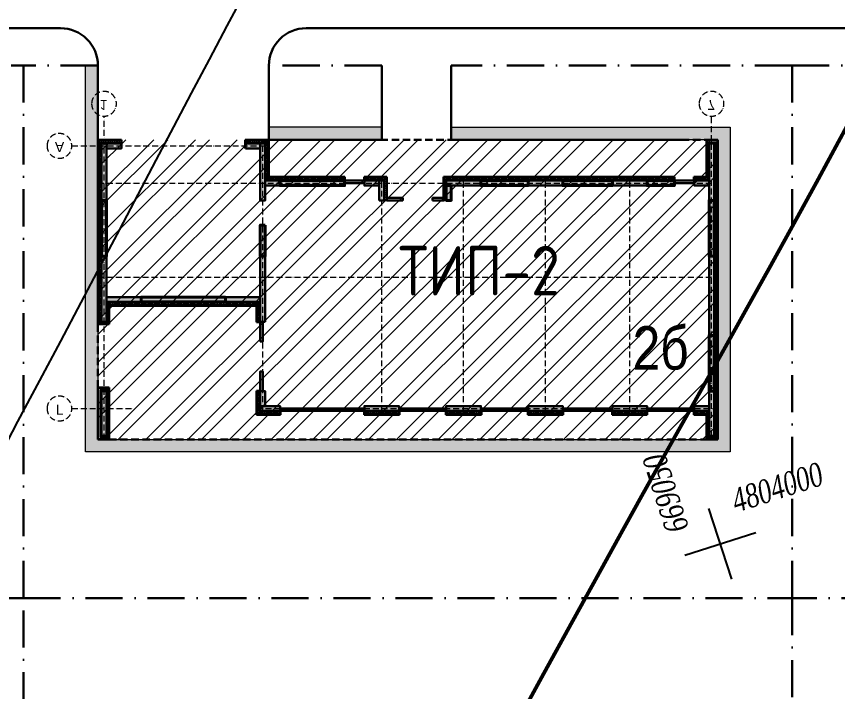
# Model space of a CAD drawing. Header units: millimetres. Extents: x 1353783 to 6492029790, y -7276956 to -512500.
# Drawn here: x 9978106 to 9984729, y -2817657 to -2812207 of the extents above; entities that cross this region are included whole.
import ezdxf
from ezdxf.enums import TextEntityAlignment as Align

# ---------------------------------------------------------------- set-up
doc = ezdxf.new("R2010")
doc.units = ezdxf.units.MM
for name, pattern in [('( Dashed )', [0.75, 0.5, -0.25]), ('482 Границы районов', [5, 3, -1, 0, -1]), ('ACAD_ISO10W100', [18, 12, -3, 0, -3]), ('CONTI', [0]), ('осевая', [50.800000000000004, 31.75, -6.35, 6.35, -6.35])]:
    doc.linetypes.add(name, pattern=pattern)
doc.layers.get('0').update_dxf_attribs({"lineweight": 5})
for name, color, linetype, lineweight in [('!A-DIAFRAGM типовой', 142, 'Continuous', 0), ('7земля', 7, 'Continuous', 30), ('DIAFRAGM', 46, 'Continuous', 30), ('G-ANNO-SCHD', 231, 'Continuous', 9), ('Hatch', 254, 'Continuous', 5), ('INSULATION', 81, 'Continuous', 5), ('Room_name', 250, 'Continuous', 20), ('Room_number', 250, 'Continuous', 13), ('ГП-Граница учасика ИЖС', 3, 'Continuous', 5), ('ГП-Тратуар', 3, 'Continuous', 5), ('оси', 231, 'осевая', 9)]:
    doc.layers.add(name, color=color, linetype=linetype, lineweight=lineweight)
for name, color, linetype in [('GOR_BUNKNOWN', 212, 'CONTI'), ('GORIZUNKNOWN', 32, 'CONTI'), ('SETKR', 7, 'CONTI'), ('РЕЛЬЕФ', 7, 'CONTI')]:
    doc.layers.add(name, color=color, linetype=linetype)
doc.styles.add('GOST Common', font='', dxfattribs={"height": 3})
doc.styles.add('ISOCPEUR', font='', dxfattribs={"width": 0.85})
doc.styles.add('SHRFT', font='', dxfattribs={"width": 0.75})
doc.styles.add('основной', font='Arial Narrow.ttf', dxfattribs={"height": 1.5})
doc.styles.get('GOST Common').set_extended_font_data('GOST Common')
doc.styles.get('ISOCPEUR').set_extended_font_data('ISOCPEUR')
doc.styles.get('SHRFT').set_extended_font_data('Times New Roman Cyr', italic=True)

# ---------------------------------------------------------------- blocks, each defined once
blk = doc.blocks.new('амвамвам')
at = {"lineweight": 30, "ltscale": 100, "true_color": 0x939598}
h = blk.add_hatch(color=252, dxfattribs=at)
h.dxf.hatch_style = 1
h.paths.add_polyline_path([(9861480.360560559, -3470391.421588259), (9861480.360560566, -3469891.421588263), (9856930.360285968, -3469891.421588261), (9856930.357679889, -3470391.421632819)], flags=17)
h.paths.add_polyline_path([(9864280.360560559, -3470391.421632843), (9864280.360560566, -3469891.421632843), (9875030.357947655, -3469891.421632841), (9875530.357947655, -3469891.421632843), (9875530.357947648, -3482491.451666161), (9875530.357947648, -3482991.451666161), (9850030.357746832, -3482991.451666156), (9849530.357746832, -3482991.451666156), (9849530.35774684, -3467391.654640902), (9850030.361011252, -3467391.654640906), (9850030.35774684, -3482491.454700144), (9875030.35794767, -3482491.451616572), (9875030.357947648, -3470391.421588251)])
at = {"color": 251, "lineweight": 15, "ltscale": 100, "true_color": 0x636466}
for points in [[(9864280.360560559, -3470391.421632843), (9864280.360560566, -3469891.421632843), (9875030.357947655, -3469891.421632841), (9875530.357947655, -3469891.421632843), (9875530.357947648, -3482491.451666161), (9875530.357947648, -3482991.451666161), (9850030.357746832, -3482991.451666156), (9849530.357746832, -3482991.451666156), (9849530.35774684, -3467391.654640902), (9850030.361011252, -3467391.654640906), (9850030.35774684, -3482491.454700144), (9875030.35794767, -3482491.451616572), (9875030.357947648, -3470391.421588251)], [(9861480.360560559, -3470391.421588259), (9861480.360560566, -3469891.421588263), (9856930.360285968, -3469891.421588261), (9856930.357679889, -3470391.421632819)]]:
    blk.add_lwpolyline(points, close=True, dxfattribs=at)
blk = doc.blocks.new('ТИП-2')
at = {"layer": '!A-DIAFRAGM типовой', "lineweight": 0, "ltscale": 100, "true_color": 0x000000}
h = blk.add_hatch(color=18, dxfattribs=at)
h.dxf.hatch_style = 1
h.paths.add_polyline_path([(10321114.28069974, -2871325.794384203), (10321314.28069974, -2871325.794339576), (10321314.2802981, -2869525.794339576), (10321114.2802981, -2869525.794384203)])
h = blk.add_hatch(color=18, dxfattribs=at)
h.dxf.hatch_style = 1
h.paths.add_polyline_path([(10345614.2808138, -2871325.784358687), (10345814.2808138, -2871325.78431406), (10345814.28041215, -2869525.78909589), (10345614.28041215, -2869525.789140517)])
h = blk.add_hatch(color=18, dxfattribs=at)
h.dxf.hatch_style = 1
h.paths.add_polyline_path([(10327514.28055711, -2870525.800309684), (10327514.28060173, -2870725.800309684), (10328314.27932481, -2870725.800131175), (10328314.27928018, -2870525.800131175)])
h = blk.add_hatch(color=18, dxfattribs=at)
h.dxf.hatch_style = 1
h.paths.add_polyline_path([(10331714.2812801, -2870525.800449893), (10331714.28132472, -2870725.800449893), (10333114.27990833, -2870725.800137503), (10333114.2798637, -2870525.800137503)])
h = blk.add_hatch(color=18, dxfattribs=at)
h.dxf.hatch_style = 1
h.paths.add_polyline_path([(10335014.28127516, -2870525.800449896), (10335014.28131979, -2870725.800449896), (10336414.27990339, -2870725.800137506), (10336414.27985877, -2870525.800137506)])
h = blk.add_hatch(color=18, dxfattribs=at)
h.dxf.hatch_style = 1
h.paths.add_polyline_path([(10338314.28127516, -2870525.800449896), (10338314.28131979, -2870725.800449896), (10339714.27990339, -2870725.800137506), (10339714.27985877, -2870525.800137506)])
h = blk.add_hatch(color=18, dxfattribs=at)
h.dxf.hatch_style = 1
h.paths.add_polyline_path([(10341714.28127514, -2870525.800449898), (10341714.28131977, -2870725.800449898), (10343114.27990338, -2870725.800137509), (10343114.27985875, -2870525.800137509)])
h = blk.add_hatch(color=18, dxfattribs=at)
h.dxf.hatch_style = 1
h.paths.add_polyline_path([(10345014.2805906, -2870525.791351355), (10345014.28063523, -2870725.791351355), (10345614.28067992, -2870725.791217473), (10345614.28063529, -2870525.791217473)])
h = blk.add_hatch(color=18, dxfattribs=at)
h.dxf.hatch_style = 1
h.paths.add_polyline_path([(10327514.28073561, -2871325.794377865), (10327714.28073561, -2871325.794333238), (10327714.28060173, -2870725.794333238), (10327514.28060173, -2870725.794377865)])
h = blk.add_hatch(color=18, dxfattribs=at)
h.dxf.hatch_style = 1
h.paths.add_polyline_path([(10345814.28014073, -2873575.794361891), (10345614.28014073, -2873575.794406518), (10345614.28085477, -2876775.794416242), (10345814.28085477, -2876775.794371615)])
h = blk.add_hatch(color=18, dxfattribs=at)
h.dxf.hatch_style = 1
h.paths.add_polyline_path([(10321114.28003041, -2876775.795799684), (10321314.28003041, -2876775.795755057), (10321314.2794391, -2874125.798562277), (10321114.2794391, -2874125.798606904)])
h = blk.add_hatch(color=18, dxfattribs=at)
h.dxf.hatch_style = 1
h.paths.add_polyline_path([(10327714.28037449, -2874125.798539959), (10327514.28037449, -2874125.798584586), (10327514.28096579, -2876775.794385423), (10327714.28096579, -2876775.794340796)])
h = blk.add_hatch(color=18, dxfattribs=at)
h.dxf.hatch_style = 1
h.paths.add_polyline_path([(10321314.27962602, -2874925.831572238), (10321314.27967064, -2875125.831572238), (10322714.27967064, -2875125.831259849), (10322714.27962602, -2874925.831259849)])
h = blk.add_hatch(color=18, dxfattribs=at)
h.dxf.hatch_style = 1
h.paths.add_polyline_path([(10326114.28152829, -2874925.825995184), (10326114.28157292, -2875125.825995184), (10327514.28157292, -2875125.825682795), (10327514.28152829, -2874925.825682795)])
h = blk.add_hatch(color=18, dxfattribs=at)
h.dxf.hatch_style = 1
h.paths.add_polyline_path([(10321114.27915135, -2881326.077643656), (10321314.27915135, -2881326.077599029), (10321314.27863808, -2879025.800171928), (10321114.27863808, -2879025.800216555)])
h = blk.add_hatch(color=18, dxfattribs=at)
h.dxf.hatch_style = 1
h.paths.add_polyline_path([(10327514.2807444, -2879025.799959368), (10327714.2807444, -2879025.800003995), (10327714.28023113, -2881326.058647835), (10327514.28023113, -2881326.058603208)])
h = blk.add_hatch(color=18, dxfattribs=at)
h.dxf.hatch_style = 1
h.paths.add_polyline_path([(10332314.28074961, -2879025.801131424), (10332514.28074961, -2879025.801176051), (10332514.28057111, -2879825.794317264), (10332314.28057111, -2879825.794272637)])
h = blk.add_hatch(color=18, dxfattribs=at)
h.dxf.hatch_style = 1
h.paths.add_polyline_path([(10345614.28074932, -2879025.800275051), (10345814.28074932, -2879025.800319678), (10345814.2802361, -2881325.824323273), (10345614.2802361, -2881325.824278646)])
h = blk.add_hatch(color=18, dxfattribs=at)
h.dxf.hatch_style = 1
h.paths.add_polyline_path([(10327714.2805659, -2879825.794171644), (10327714.28061052, -2879625.794171644), (10328314.28098999, -2879625.794305526), (10328314.28094537, -2879825.794305526)])
h = blk.add_hatch(color=18, dxfattribs=at)
h.dxf.hatch_style = 1
h.paths.add_polyline_path([(10331714.28102024, -2879825.794138756), (10331714.28106486, -2879625.794138756), (10332314.28061573, -2879625.794272637), (10332314.28057111, -2879825.794272637)])
h = blk.add_hatch(color=18, dxfattribs=at)
h.dxf.hatch_style = 1
h.paths.add_polyline_path([(10335014.28225489, -2879625.824392607), (10335014.28229951, -2879825.824392607), (10336414.28110833, -2879825.824080218), (10336414.2810637, -2879625.824080218)])
h = blk.add_hatch(color=18, dxfattribs=at)
h.dxf.hatch_style = 1
h.paths.add_polyline_path([(10338314.28253459, -2879625.794518085), (10338314.28257921, -2879825.794518085), (10339714.28052839, -2879825.794205696), (10339714.28048377, -2879625.794205696)])
h = blk.add_hatch(color=18, dxfattribs=at)
h.dxf.hatch_style = 1
h.paths.add_polyline_path([(10341714.28127385, -2879825.824144751), (10341714.28131847, -2879625.824144751), (10343114.27988221, -2879625.824457141), (10343114.27983759, -2879825.824457141)])
h = blk.add_hatch(color=18, dxfattribs=at)
h.dxf.hatch_style = 1
h.paths.add_polyline_path([(10345014.28052612, -2879825.793282383), (10345014.28057075, -2879625.793282383), (10345614.28061544, -2879625.793416264), (10345614.28057081, -2879825.793416264)])
h = blk.add_hatch(color=18, dxfattribs=at)
h.dxf.hatch_style = 1
h.paths.add_polyline_path([(10321314.28051204, -2881126.057442903), (10321314.28055666, -2881326.057442903), (10321914.28006483, -2881326.057309022), (10321914.2800202, -2881126.057309022)])
h = blk.add_hatch(color=18, dxfattribs=at)
h.dxf.hatch_style = 1
h.paths.add_polyline_path([(10326914.28070969, -2881126.058737089), (10326914.28075432, -2881326.058737089), (10327514.28029807, -2881326.058603208), (10327514.28025345, -2881126.058603208)])
at = {"layer": 'Hatch', "lineweight": 40, "ltscale": 0.5, "true_color": 0x000000}
for points in [[(10345814.28061054, -2873575.794361891), (10345614.28061054, -2873575.794361891), (10345614.28061054, -2871325.788480768), (10345814.28061054, -2871325.788480768)], [(10326114.2815506, -2875125.831259849), (10326114.2815506, -2874925.831259849), (10322714.27970029, -2874925.831259849), (10322714.27970029, -2875125.831259849)], [(10321314.27894875, -2879025.800193593), (10321114.27894875, -2879025.800193593), (10321114.27894875, -2876775.793202593), (10321314.27894875, -2876775.793202593)], [(10327714.28061054, -2878025.796644622), (10327514.28061054, -2878025.796644622), (10327514.28061054, -2876775.794349302), (10327714.28061054, -2876775.794349302)], [(10345814.28061053, -2879025.800297365), (10345614.28061053, -2879025.800297365), (10345614.28061053, -2876775.794416242), (10345814.28061053, -2876775.794416242)], [(10335214.28061027, -2879625.821870604), (10335014.28061027, -2879625.821870604), (10335014.28061027, -2879025.825927126), (10335214.28061027, -2879025.825927126)], [(10328314.28098999, -2879825.824323271), (10328314.28098999, -2879625.824323271), (10330914.29235347, -2879625.824323271), (10330914.29235347, -2879825.824323271)], [(10336414.28108601, -2879825.794361876), (10336414.28108601, -2879625.794361876), (10338314.28253459, -2879625.794361876), (10338314.28253459, -2879825.794361876)], [(10339714.28050608, -2879825.794361876), (10339714.28050608, -2879625.794361876), (10341714.28129616, -2879625.794361876), (10341714.28129616, -2879825.794361876)], [(10343114.2798599, -2879825.794361876), (10343114.2798599, -2879625.794361876), (10344214.28054843, -2879625.794361876), (10344214.28054843, -2879825.794361876)]]:
    blk.add_hatch(color=18, dxfattribs=at).paths.add_polyline_path(points)
at = {"layer": 'INSULATION', "ltscale": 0.5, "true_color": 0x000000}
h = blk.add_hatch(dxfattribs=at)
h.set_pattern_fill('ANSI37', color=18, scale=9.999997768927233, angle=-90.00000000000006)
h.set_pattern_definition([(314.9999999999999, (10327382.394814, -2869475.794395359), (22.45063529377169, 22.45063529377164), []), (44.99999999999994, (10327382.394814, -2869475.794395359), (-22.45063529377164, 22.45063529377169), [])])
h.paths.add_polyline_path([(10321364.2798853, -2869475.794395359), (10321364.2798853, -2869525.794384203), (10321064.28030925, -2869525.794384203), (10321064.28030925, -2869475.794395359)])
h = blk.add_hatch(dxfattribs=at)
h.set_pattern_fill('ANSI37', color=18, scale=9.999997768927233, angle=180)
h.set_pattern_definition([(225, (10321114.2802981, -2875843.908888947), (22.45063529377165, -22.45063529377168), []), (314.9999999999999, (10321114.2802981, -2875843.908888947), (22.45063529377168, 22.45063529377165), [])])
h.paths.add_polyline_path([(10321114.2802981, -2871325.790389668), (10321064.28030925, -2871325.790389668), (10321064.28030925, -2869525.794384204), (10321114.2802981, -2869525.794384204)])
h = blk.add_hatch(dxfattribs=at)
h.set_pattern_fill('ANSI37', color=18, scale=9.999997768927233, angle=180)
h.set_pattern_definition([(225, (10321364.2798853, -2875843.90884432), (22.45063529377165, -22.45063529377168), []), (314.9999999999999, (10321364.2798853, -2875843.90884432), (22.45063529377168, 22.45063529377165), [])])
h.paths.add_polyline_path([(10321364.2798853, -2871325.790345041), (10321314.27989646, -2871325.790345041), (10321314.27989646, -2869525.794339577), (10321364.2798853, -2869525.794339577)])
h = blk.add_hatch(dxfattribs=at)
h.set_pattern_fill('ANSI37', color=18, scale=9.999997768927233, angle=-90.00000000000006)
h.set_pattern_definition([(314.9999999999999, (10351882.39492805, -2869475.789151673), (22.45063529377169, 22.45063529377164), []), (44.99999999999994, (10351882.39492805, -2869475.789151673), (-22.45063529377164, 22.45063529377169), [])])
h.paths.add_polyline_path([(10345914.28061054, -2869475.789151673), (10345914.28061054, -2869525.789140517), (10345564.28042331, -2869525.789140517), (10345564.28042331, -2869475.789151673)])
h = blk.add_hatch(dxfattribs=at)
h.set_pattern_fill('ANSI37', color=18, scale=9.999997768927233, angle=180)
h.set_pattern_definition([(225, (10345614.28041215, -2875843.903645261), (22.45063529377165, -22.45063529377168), []), (314.9999999999999, (10345614.28041215, -2875843.903645261), (22.45063529377168, 22.45063529377165), [])])
h.paths.add_polyline_path([(10345614.28041215, -2870425.78714325), (10345564.28042331, -2870425.78714325), (10345564.28042331, -2869525.789140518), (10345614.28041215, -2869525.789140518)])
h = blk.add_hatch(dxfattribs=at)
h.set_pattern_fill('ANSI37', color=18, scale=20)
h.set_pattern_definition([(45, (10345814.28061054, -2874889.555347299), (-44.90128060534577, 44.90128060534577), []), (135, (10345814.28061054, -2874889.555347299), (-44.90128060534577, -44.90128060534576), [])])
h.paths.add_polyline_path([(10345814.28061054, -2869525.78909589), (10345914.28061054, -2869525.78909589), (10345914.28061054, -2881325.824323273), (10345814.28061054, -2881325.824323273)])
h = blk.add_hatch(dxfattribs=at)
h.set_pattern_fill('ANSI37', color=18, scale=20)
h.set_pattern_definition([(45, (10327414.2815629, -2865889.519247569), (-44.90128060534577, 44.90128060534577), []), (135, (10327414.2815629, -2865889.519247569), (-44.90128060534577, -44.90128060534576), [])])
h.paths.add_polyline_path([(10327414.2815629, -2870425.794355548), (10327514.2815629, -2870425.794355548), (10327514.2815629, -2871325.789249334), (10327414.2815629, -2871325.789249334)])
h = blk.add_hatch(dxfattribs=at)
h.set_pattern_fill('ANSI37', color=18, scale=20, angle=-90.00000000000001)
h.set_pattern_definition([(315, (10332450.5196007, -2870425.794355548), (44.90128060534578, 44.90128060534576), []), (44.99999999999999, (10332450.5196007, -2870425.794355548), (-44.90128060534575, 44.90128060534578), [])])
h.paths.add_polyline_path([(10328314.27928018, -2870425.794355548), (10328314.27928018, -2870525.794355548), (10327514.28056893, -2870525.794355548), (10327514.28056893, -2870425.794355548)])
h = blk.add_hatch(dxfattribs=at)
h.set_pattern_fill('ANSI37', color=18, scale=20, angle=-90.00000000000001)
h.set_pattern_definition([(315, (10337250.52018422, -2870425.794361876), (44.90128060534578, 44.90128060534576), []), (44.99999999999999, (10337250.52018422, -2870425.794361876), (-44.90128060534575, 44.90128060534578), [])])
h.paths.add_polyline_path([(10333114.2798637, -2870425.794361876), (10333114.2798637, -2870525.794361876), (10331714.28128971, -2870525.794361876), (10331714.28128971, -2870425.794361876)])
h = blk.add_hatch(dxfattribs=at)
h.set_pattern_fill('ANSI37', color=18, scale=20, angle=-90.00000000000001)
h.set_pattern_definition([(315, (10340550.52017928, -2870425.794361879), (44.90128060534578, 44.90128060534576), []), (44.99999999999999, (10340550.52017928, -2870425.794361879), (-44.90128060534575, 44.90128060534578), [])])
h.paths.add_polyline_path([(10336414.27985877, -2870425.794361879), (10336414.27985877, -2870525.794361879), (10335014.28128477, -2870525.794361879), (10335014.28128477, -2870425.794361879)])
h = blk.add_hatch(dxfattribs=at)
h.set_pattern_fill('ANSI37', color=18, scale=20, angle=-90.00000000000001)
h.set_pattern_definition([(315, (10343850.52017928, -2870425.794361879), (44.90128060534578, 44.90128060534576), []), (44.99999999999999, (10343850.52017928, -2870425.794361879), (-44.90128060534575, 44.90128060534578), [])])
h.paths.add_polyline_path([(10339714.27985877, -2870425.794361879), (10339714.27985877, -2870525.794361879), (10338314.28128477, -2870525.794361879), (10338314.28128477, -2870425.794361879)])
h = blk.add_hatch(dxfattribs=at)
h.set_pattern_fill('ANSI37', color=18, scale=20, angle=-90.00000000000001)
h.set_pattern_definition([(315, (10347250.52017927, -2870425.794361881), (44.90128060534578, 44.90128060534576), []), (44.99999999999999, (10347250.52017927, -2870425.794361881), (-44.90128060534575, 44.90128060534578), [])])
h.paths.add_polyline_path([(10343114.27985875, -2870425.794361881), (10343114.27985875, -2870525.794361881), (10341714.28128475, -2870525.794361881), (10341714.28128475, -2870425.794361881)])
h = blk.add_hatch(dxfattribs=at)
h.set_pattern_fill('ANSI37', color=18, scale=20, angle=-90.00000000000001)
h.set_pattern_definition([(315, (10349750.51964987, -2870425.785062528), (44.90128060534578, 44.90128060534576), []), (44.99999999999999, (10349750.51964987, -2870425.785062528), (-44.90128060534575, 44.90128060534578), [])])
h.paths.add_polyline_path([(10345614.28063529, -2870425.785062528), (10345614.28063529, -2870525.785062528), (10345014.28063528, -2870525.785062528), (10345014.28063528, -2870425.785062528)])
h = blk.add_hatch(dxfattribs=at)
h.set_pattern_fill('ANSI37', color=18, scale=9.999997768927233, angle=-90.00000000000006)
h.set_pattern_definition([(314.9999999999999, (10327382.394814, -2871325.790345041), (22.45063529377169, 22.45063529377164), []), (44.99999999999994, (10327382.394814, -2871325.790345041), (-22.45063529377164, 22.45063529377169), [])])
h.paths.add_polyline_path([(10321364.2798853, -2871325.790345041), (10321364.2798853, -2871375.790333886), (10321064.28030925, -2871375.790333886), (10321064.28030925, -2871325.790345041)])
h = blk.add_hatch(dxfattribs=at)
h.set_pattern_fill('ANSI37', color=18, scale=9.999997768927233, angle=-90.00000000000006)
h.set_pattern_definition([(314.9999999999999, (10327382.39437895, -2874075.798565724), (22.45063529377169, 22.45063529377164), []), (44.99999999999994, (10327382.39437895, -2874075.798565724), (-22.45063529377164, 22.45063529377169), [])])
h.paths.add_polyline_path([(10321364.27945026, -2874075.798565724), (10321364.27945026, -2874125.798554569), (10321014.27946141, -2874125.798554569), (10321014.27946141, -2874075.798565724)])
h = blk.add_hatch(dxfattribs=at)
h.set_pattern_fill('ANSI37', color=18, scale=20)
h.set_pattern_definition([(45, (10321014.27946141, -2874889.533734227), (-44.90128060534577, 44.90128060534577), []), (135, (10321014.27946141, -2874889.533734227), (-44.90128060534577, -44.90128060534576), [])])
h.paths.add_polyline_path([(10321014.27946141, -2874125.798606904), (10321114.27946141, -2874125.798606904), (10321114.27946141, -2881326.048640783), (10321014.27946141, -2881326.048640783)])
h = blk.add_hatch(dxfattribs=at)
h.set_pattern_fill('ANSI37', color=18, scale=9.999997768927233, angle=180)
h.set_pattern_definition([(225, (10321364.27945026, -2880543.938621005), (22.45063529377165, -22.45063529377168), []), (314.9999999999999, (10321364.27945026, -2880543.938621005), (22.45063529377168, 22.45063529377165), [])])
h.paths.add_polyline_path([(10321364.27945026, -2874825.824133673), (10321314.27946142, -2874825.824133673), (10321314.27946142, -2874125.798562277), (10321364.27945026, -2874125.798562277)])
h = blk.add_hatch(dxfattribs=at)
h.set_pattern_fill('ANSI37', color=18, scale=20)
h.set_pattern_definition([(45, (10327414.28061054, -2874689.525385892), (-44.90128060534577, 44.90128060534577), []), (135, (10327414.28061054, -2874689.525385892), (-44.90128060534577, -44.90128060534576), [])])
h.paths.add_polyline_path([(10327414.28061054, -2874125.798386612), (10327514.28061054, -2874125.798386612), (10327514.28061054, -2874925.830007446), (10327414.28061054, -2874925.830007446)])
h = blk.add_hatch(dxfattribs=at)
h.set_pattern_fill('ANSI37', color=18, scale=20, angle=-90.00000000000001)
h.set_pattern_definition([(315, (10330450.52060862, -2874825.824133673), (44.90128060534578, 44.90128060534576), []), (44.99999999999999, (10330450.52060862, -2874825.824133673), (-44.90128060534575, 44.90128060534578), [])])
h.paths.add_polyline_path([(10327414.28159401, -2874825.824133673), (10327414.28159401, -2874925.824133673), (10321314.27962602, -2874925.824133673), (10321314.27962602, -2874825.824133673)])
h = blk.add_hatch(dxfattribs=at)
h.set_pattern_fill('ANSI37', color=18, scale=20, angle=179.9999999999999)
h.set_pattern_definition([(225, (10332614.28057056, -2888962.033331858), (44.90128060534573, -44.90128060534581), []), (314.9999999999999, (10332614.28057056, -2888962.033331858), (44.90128060534581, 44.90128060534572), [])])
h.paths.add_polyline_path([(10332614.28057056, -2879925.794317249), (10332514.28057056, -2879925.794317249), (10332514.28057056, -2879025.801176051), (10332614.28057056, -2879025.801176051)])
h = blk.add_hatch(dxfattribs=at)
h.set_pattern_fill('ANSI37', color=18, scale=20, angle=179.9999999999999)
h.set_pattern_definition([(225, (10335014.28061027, -2888962.063337865), (44.90128060534573, -44.90128060534581), []), (314.9999999999999, (10335014.28061027, -2888962.063337865), (44.90128060534581, 44.90128060534572), [])])
h.paths.add_polyline_path([(10335014.28061027, -2879825.824323271), (10334914.28061027, -2879825.824323271), (10334914.28061027, -2879025.825927126), (10335014.28061027, -2879025.825927126)])
h = blk.add_hatch(dxfattribs=at)
h.set_pattern_fill('ANSI37', color=18, scale=20, angle=-90.00000000000001)
h.set_pattern_definition([(315, (10336350.53136806, -2879825.824323271), (44.90128060534578, 44.90128060534576), []), (44.99999999999999, (10336350.53136806, -2879825.824323271), (-44.90128060534575, 44.90128060534578), [])])
h.paths.add_polyline_path([(10330914.29235347, -2879825.824323271), (10330914.29235347, -2879925.824323271), (10327714.28053664, -2879925.824323271), (10327714.28053664, -2879825.824323271)])
h = blk.add_hatch(dxfattribs=at)
h.set_pattern_fill('ANSI37', color=18, scale=20, angle=-90.00000000000001)
h.set_pattern_definition([(315, (10337150.5195857, -2879825.794317264), (44.90128060534578, 44.90128060534576), []), (44.99999999999999, (10337150.5195857, -2879825.794317264), (-44.90128060534575, 44.90128060534578), [])])
h.paths.add_polyline_path([(10332514.28057083, -2879825.794317264), (10332514.28057083, -2879925.794317264), (10331714.28105371, -2879925.794317264), (10331714.28105371, -2879825.794317264)])
h = blk.add_hatch(dxfattribs=at)
h.set_pattern_fill('ANSI37', color=18, scale=20, angle=-90.00000000000001)
h.set_pattern_definition([(315, (10337150.51958543, -2879825.794317264), (44.90128060534578, 44.90128060534576), []), (44.99999999999999, (10337150.51958543, -2879825.794317264), (-44.90128060534575, 44.90128060534578), [])])
h.paths.add_polyline_path([(10332514.28057056, -2879825.794317264), (10332514.28057056, -2879925.794317264), (10331714.28105371, -2879925.794317264), (10331714.28105371, -2879825.794317264)])
h = blk.add_hatch(dxfattribs=at)
h.set_pattern_fill('ANSI37', color=18, scale=20, angle=-90.00000000000001)
h.set_pattern_definition([(315, (10348350.49587957, -2879825.824323271), (44.90128060534578, 44.90128060534576), []), (44.99999999999999, (10348350.49587957, -2879825.824323271), (-44.90128060534575, 44.90128060534578), [])])
h.paths.add_polyline_path([(10344214.28054843, -2879825.824323271), (10344214.28054843, -2879925.824323271), (10334914.28061027, -2879925.824323271), (10334914.28061027, -2879825.824323271)])
h = blk.add_hatch(dxfattribs=at)
h.set_pattern_fill('ANSI37', color=18, scale=20, angle=-90.00000000000001)
h.set_pattern_definition([(315, (10350550.47336881, -2879825.793460892), (44.90128060534578, 44.90128060534576), []), (44.99999999999999, (10350550.47336881, -2879825.793460892), (-44.90128060534575, 44.90128060534578), [])])
h.paths.add_polyline_path([(10345614.2805485, -2879825.793460892), (10345614.2805485, -2879925.793460892), (10345014.28057075, -2879925.793460892), (10345014.28057075, -2879825.793460892)])
h = blk.add_hatch(dxfattribs=at)
h.set_pattern_fill('ANSI37', color=18, scale=20)
h.set_pattern_definition([(45, (10327714.28025345, -2874989.564133187), (-44.90128060534577, 44.90128060534577), []), (135, (10327714.28025345, -2874989.564133187), (-44.90128060534577, -44.90128060534576), [])])
h.paths.add_polyline_path([(10327714.28025345, -2879925.785347199), (10327814.28025345, -2879925.785347199), (10327814.28025345, -2881426.079039743), (10327714.28025345, -2881426.079039743)])
h = blk.add_hatch(dxfattribs=at)
h.set_pattern_fill('ANSI37', color=18, scale=9.999997768927233, angle=180)
h.set_pattern_definition([(225, (10345614.2805485, -2886243.907965635), (22.45063529377165, -22.45063529377168), []), (314.9999999999999, (10345614.2805485, -2886243.907965635), (22.45063529377168, 22.45063529377165), [])])
h.paths.add_polyline_path([(10345614.2805485, -2881325.824290544), (10345564.28055965, -2881325.824290544), (10345564.28055965, -2879925.793460892), (10345614.2805485, -2879925.793460892)])
h = blk.add_hatch(dxfattribs=at)
h.set_pattern_fill('ANSI37', color=18, scale=20, angle=-90.00000000000001)
h.set_pattern_definition([(315, (10324750.51957127, -2881326.077621342), (44.90128060534578, 44.90128060534576), []), (44.99999999999999, (10324750.51957127, -2881326.077621342), (-44.90128060534575, 44.90128060534578), [])])
h.paths.add_polyline_path([(10321914.28009829, -2881326.077621342), (10321914.28009829, -2881426.077621342), (10321014.27946141, -2881426.077621342), (10321014.27946141, -2881326.077621342)])
h = blk.add_hatch(dxfattribs=at)
h.set_pattern_fill('ANSI37', color=18, scale=20, angle=-90.00000000000001)
h.set_pattern_definition([(315, (10330750.51926805, -2881326.079039743), (44.90128060534578, 44.90128060534576), []), (44.99999999999999, (10330750.51926805, -2881326.079039743), (-44.90128060534575, 44.90128060534578), [])])
h.paths.add_polyline_path([(10327714.28025345, -2881326.079039743), (10327714.28025345, -2881426.079039743), (10326914.28071002, -2881426.079039743), (10326914.28071002, -2881326.079039743)])
h = blk.add_hatch(dxfattribs=at)
h.set_pattern_fill('ANSI37', color=18, scale=9.999997768927233, angle=-90.00000000000006)
h.set_pattern_definition([(314.9999999999999, (10351882.3950644, -2881325.824290544), (22.45063529377169, 22.45063529377164), []), (44.99999999999994, (10351882.3950644, -2881325.824290544), (-22.45063529377164, 22.45063529377169), [])])
h.paths.add_polyline_path([(10345914.28061054, -2881325.824290544), (10345914.28061054, -2881375.824279389), (10345564.28055965, -2881375.824279389), (10345564.28055965, -2881325.824290544)])
at = {"color": 18, "linetype": 'ByBlock', "lineweight": 30, "true_color": 0x000000}
for points in [[(10328314.27928018, -2870525.794355548), (10331714.28130241, -2870525.794355548), (10331714.28130241, -2870625.800449893), (10328314.27928018, -2870625.800449893)], [(10333114.27986369, -2870525.756146566), (10335014.28131978, -2870525.756146566), (10335014.28131978, -2870625.756146566), (10333114.27986369, -2870625.756146566)], [(10336414.27985876, -2870525.794361879), (10338314.28129747, -2870525.794361879), (10338314.28129747, -2870625.800449896), (10336414.27985876, -2870625.800449896)], [(10339714.27985876, -2870525.794361879), (10341714.28131977, -2870525.794361879), (10341714.28131977, -2870625.799449384), (10339714.27985876, -2870625.799449384)], [(10343114.27985875, -2870525.794339563), (10345014.28061292, -2870525.794339563), (10345014.28061292, -2870625.800185732), (10343114.27985875, -2870625.800185732)], [(10327514.2815629, -2871325.795381329), (10327614.2815629, -2871325.795381329), (10327614.2815629, -2872125.795181153), (10327514.2815629, -2872125.795181153)], [(10327514.28071269, -2873325.798386612), (10327614.28071269, -2873325.798386612), (10327614.28071269, -2874125.798562272), (10327514.28071269, -2874125.798562272)], [(10332614.28057056, -2879025.768387593), (10333264.25908176, -2879025.768387593), (10333264.25908176, -2879125.768387593), (10332614.28057056, -2879125.768387593)], [(10334464.24565501, -2879025.825927157), (10334914.29123075, -2879025.825927157), (10334914.29123075, -2879125.825927126), (10334464.24565501, -2879125.825927126)], [(10330914.29235347, -2879725.797039525), (10331714.29235347, -2879725.797039525), (10331714.29235347, -2879825.824323271), (10330914.29235347, -2879825.824323271)], [(10344214.28054843, -2879725.800007225), (10345014.28057075, -2879725.800007225), (10345014.28057075, -2879825.793282383), (10344214.28054843, -2879825.793282383)]]:
    blk.add_lwpolyline(points, close=True, dxfattribs=at)
at = {"layer": '7земля', "color": 18, "lineweight": 30, "ltscale": 100, "true_color": 0x000000}
for p, q in [((10320964.28027582, -2871475.796514559), (10320964.2804097, -2869375.791233699)), ((10320964.2804097, -2869375.791233699), (10321414.2809006, -2869375.791233699)), ((10320974.28027646, -2871465.796514559), (10320974.28040907, -2869385.791233699)), ((10320974.28040907, -2869385.791233699), (10321404.28089996, -2869385.791233699)), ((10321404.28089996, -2869385.791233699), (10321404.28076736, -2871465.796514559)), ((10321414.2809006, -2869375.791233699), (10321414.28076672, -2871475.796514559)), ((10345514.28045678, -2869375.79436189), (10345964.28061054, -2869375.794317263)), ((10345514.28059066, -2870375.794339575), (10345514.28045678, -2869375.79436189)), ((10345524.28045812, -2869385.794360898), (10345954.28061054, -2869385.794318255)), ((10345524.280592, -2870385.794339138), (10345524.28045812, -2869385.794360898)), ((10345954.28061054, -2869385.794318255), (10345954.28061053, -2881465.824344593)), ((10345964.28061054, -2869375.794317263), (10345964.28061053, -2881475.824345585)), ((10328324.28124144, -2870375.794355548), (10327364.28159401, -2870375.794355548)), ((10327364.28159401, -2870375.794355548), (10327364.28159401, -2871335.795381329)), ((10328314.28124144, -2870385.794355548), (10327374.28159401, -2870385.794355548)), ((10327374.28159401, -2870385.794355548), (10327374.28159401, -2871325.795381329)), ((10328314.28124144, -2870525.794355548), (10328314.28124144, -2870385.794355548)), ((10328324.28124144, -2870525.794355548), (10328324.28124144, -2870375.794355548)), ((10333124.27992577, -2870375.794361876), (10331704.28132896, -2870375.794361876)), ((10331704.28132896, -2870375.794361876), (10331704.28132896, -2870525.794361875)), ((10333114.27992577, -2870385.794361876), (10331714.28132896, -2870385.794361876)), ((10331714.28132896, -2870385.794361876), (10331714.28132896, -2870525.794361875)), ((10333114.27992577, -2870525.794361876), (10333114.27992577, -2870385.794361876)), ((10333124.27992577, -2870525.794361876), (10333124.27992577, -2870375.794361876)), ((10336434.27992084, -2870365.794361879), (10334994.28132403, -2870365.79436188)), ((10334994.28132403, -2870365.79436188), (10334994.28132403, -2870525.794361878)), ((10336424.27992084, -2870375.794361879), (10335004.28132403, -2870375.79436188)), ((10335004.28132403, -2870375.79436188), (10335004.28132403, -2870525.794361878)), ((10336424.27992084, -2870525.794361879), (10336424.27992084, -2870375.794361879)), ((10336434.27992084, -2870525.794361879), (10336434.27992084, -2870365.794361879)), ((10339724.27992084, -2870375.794361879), (10338304.28132403, -2870375.79436188)), ((10338304.28132403, -2870375.79436188), (10338304.28132403, -2870525.794361878)), ((10339714.27992084, -2870385.794361879), (10338314.28132403, -2870385.79436188)), ((10338314.28132403, -2870385.79436188), (10338314.28132403, -2870525.794361878)), ((10339714.27992084, -2870525.794361879), (10339714.27992084, -2870385.794361879)), ((10339724.27992084, -2870525.794361879), (10339724.27992084, -2870375.794361879)), ((10343124.27992082, -2870375.794361881), (10341704.28132401, -2870375.794361882)), ((10341704.28132401, -2870375.794361882), (10341704.28132401, -2870525.794361881)), ((10343114.27992082, -2870385.794361881), (10341714.28132401, -2870385.794361882)), ((10341714.28132401, -2870385.794361882), (10341714.28132401, -2870525.794361881)), ((10343114.27992082, -2870525.794361881), (10343114.27992082, -2870385.794361881)), ((10343124.27992082, -2870525.794361881), (10343124.27992082, -2870375.794361881)), ((10345004.28061053, -2870375.794361889), (10345514.28059066, -2870375.794339575)), ((10345004.28061054, -2870525.794361876), (10345004.28061053, -2870375.794361889)), ((10345014.28061053, -2870385.794361452), (10345524.280592, -2870385.794339138)), ((10345014.28061054, -2870525.794361875), (10345014.28061053, -2870385.794361452)), ((10321414.28076672, -2871475.796514559), (10320964.28027582, -2871475.796514559)), ((10321404.28076736, -2871465.796514559), (10320974.28027646, -2871465.796514559)), ((10327364.28159401, -2871335.795381329), (10327514.27367144, -2871335.795381329)), ((10327374.28159401, -2871325.795381329), (10327514.27367144, -2871325.795381329)), ((10320964.28106804, -2881476.057353649), (10320964.28106805, -2874025.8241832)), ((10320964.28106805, -2874025.8241832), (10321414.27945026, -2874025.824160886)), ((10320974.28106804, -2881466.057353649), (10320974.28106805, -2874035.824182704)), ((10320974.28106805, -2874035.824182704), (10321404.27945026, -2874035.824161382)), ((10321404.27945026, -2874035.824161382), (10321404.27945026, -2874785.824122479)), ((10321414.27945026, -2874025.824160886), (10321414.27945026, -2874775.824122517)), ((10327364.28159401, -2874775.82414483), (10327364.21292597, -2874115.798386612)), ((10327364.21292597, -2874115.798386612), (10327514.21293713, -2874115.798386612)), ((10327374.28263445, -2874785.824144868), (10327374.21396641, -2874125.798386612)), ((10327374.21396641, -2874125.798386612), (10327514.21293713, -2874125.798386612)), ((10321404.27945026, -2874785.824122479), (10327374.28263445, -2874785.824144868)), ((10321414.27945026, -2874775.824122517), (10327364.28159401, -2874775.82414483)), ((10332614.261845, -2879125.768828188), (10332614.29885607, -2879965.794317266)), ((10332624.26184499, -2879125.768387593), (10332624.29929667, -2879975.794317266)), ((10334904.29123078, -2879125.822909051), (10334904.28061027, -2879976.91874114)), ((10334914.29123078, -2879125.823033837), (10334914.28073513, -2879966.912338934)), ((10330914.29235347, -2879825.839303969), (10330914.29235347, -2879965.809323515)), ((10330924.29235347, -2879825.839303969), (10330924.29235347, -2879975.809342574)), ((10331704.28105371, -2879975.794317264), (10331704.28105371, -2879825.794317265)), ((10331714.28105371, -2879965.794317264), (10331714.28105371, -2879825.794317265)), ((10344214.28054843, -2879965.82432327), (10344214.28054843, -2879825.82432327)), ((10344224.28054843, -2879975.82432327), (10344224.28054843, -2879825.82432327)), ((10345004.28057075, -2879975.794361888), (10345004.28057075, -2879825.824323284)), ((10345014.28057075, -2879965.794361888), (10345014.28057075, -2879825.824323284)), ((10330914.29235347, -2879965.809323515), (10327854.28034276, -2879965.803491376)), ((10327854.28034276, -2879965.803491376), (10327854.28034276, -2881465.80350904)), ((10330924.29235347, -2879975.809342574), (10327864.28034276, -2879975.803510435)), ((10327864.28034276, -2879975.803510435), (10327864.28034276, -2881475.803510435)), ((10332624.29929667, -2879975.794317266), (10331704.28105371, -2879975.794317264)), ((10332614.29885607, -2879965.794317266), (10331714.28105371, -2879965.794317264)), ((10334904.28061027, -2879976.91874114), (10336614.28759306, -2879975.82432327)), ((10334914.28073513, -2879966.912338934), (10336614.28119298, -2879965.824325318)), ((10336614.28759306, -2879965.82432327), (10344214.28054843, -2879965.82432327)), ((10336614.28759306, -2879975.82432327), (10344224.28054843, -2879975.82432327)), ((10345514.28052619, -2879975.794361888), (10345004.28057075, -2879975.794361888)), ((10345524.28052827, -2879965.794361888), (10345014.28057075, -2879965.794361888)), ((10345514.28021374, -2881475.824300958), (10345514.28052619, -2879975.794361888)), ((10345524.28021582, -2881465.82430195), (10345524.28052827, -2879965.794361888)), ((10321914.28019727, -2881126.05755519), (10321914.28013364, -2881466.057353649)), ((10321924.28019727, -2881126.057557062), (10321924.28013176, -2881476.057353649)), ((10326904.28066573, -2881475.803376555), (10326904.28073118, -2881126.058489048)), ((10326914.2806676, -2881465.803377949), (10326914.28073118, -2881126.05849092)), ((10321924.28013176, -2881476.057353649), (10320964.28106804, -2881476.057353649)), ((10321914.28013364, -2881466.057353649), (10320974.28106804, -2881466.057353649)), ((10327864.28034276, -2881475.803510435), (10326904.28066573, -2881475.803376555)), ((10327854.28034276, -2881465.80350904), (10326914.2806676, -2881465.803377949)), ((10345964.28061053, -2881475.824345585), (10345514.28021374, -2881475.824300958)), ((10345954.28061053, -2881465.824344593), (10345524.28021582, -2881465.82430195))]:
    blk.add_line(p, q, dxfattribs=at)
at = {"layer": '7земля', "color": 18, "linetype": '( Dashed )', "lineweight": 30, "ltscale": 600, "true_color": 0x000000}
for p, q in [((10321414.2809006, -2869375.791233699), (10345514.28045678, -2869375.788007024)), ((10320964.28027582, -2871475.796514559), (10320964.28106805, -2874025.8241832)), ((10327864.28034276, -2881475.824301024), (10345514.28021374, -2881475.824300958))]:
    blk.add_line(p, q, dxfattribs=at)
at = {"layer": 'DIAFRAGM', "color": 18, "ltscale": 0.5, "true_color": 0x000000}
for points in [[(10321114.28069974, -2871325.794384203), (10321314.28069974, -2871325.794339576), (10321314.2802981, -2869525.794339576), (10321114.2802981, -2869525.794384203)], [(10345614.2808138, -2871325.784358687), (10345814.2808138, -2871325.78431406), (10345814.28041215, -2869525.78909589), (10345614.28041215, -2869525.789140517)], [(10327514.28055711, -2870525.800309684), (10327514.28060173, -2870725.800309684), (10328314.27932481, -2870725.800131175), (10328314.27928018, -2870525.800131175)], [(10331714.2812801, -2870525.800449893), (10331714.28132472, -2870725.800449893), (10333114.27990833, -2870725.800137503), (10333114.2798637, -2870525.800137503)], [(10335014.28127516, -2870525.800449896), (10335014.28131979, -2870725.800449896), (10336414.27990339, -2870725.800137506), (10336414.27985877, -2870525.800137506)], [(10338314.28127516, -2870525.800449896), (10338314.28131979, -2870725.800449896), (10339714.27990339, -2870725.800137506), (10339714.27985877, -2870525.800137506)], [(10341714.28127514, -2870525.800449898), (10341714.28131977, -2870725.800449898), (10343114.27990338, -2870725.800137509), (10343114.27985875, -2870525.800137509)], [(10345014.2805906, -2870525.791351355), (10345014.28063523, -2870725.791351355), (10345614.28067992, -2870725.791217473), (10345614.28063529, -2870525.791217473)], [(10327514.28073561, -2871325.794377865), (10327714.28073561, -2871325.794333238), (10327714.28060173, -2870725.794333238), (10327514.28060173, -2870725.794377865)], [(10345814.28014073, -2873575.794361891), (10345614.28014073, -2873575.794406518), (10345614.28085477, -2876775.794416242), (10345814.28085477, -2876775.794371615)], [(10321114.28003041, -2876775.795799684), (10321314.28003041, -2876775.795755057), (10321314.2794391, -2874125.798562277), (10321114.2794391, -2874125.798606904)], [(10327714.28037449, -2874125.798539959), (10327514.28037449, -2874125.798584586), (10327514.28096579, -2876775.794385423), (10327714.28096579, -2876775.794340796)], [(10321314.27962602, -2874925.831572238), (10321314.27967064, -2875125.831572238), (10322714.27967064, -2875125.831259849), (10322714.27962602, -2874925.831259849)], [(10326114.28152829, -2874925.825995184), (10326114.28157292, -2875125.825995184), (10327514.28157292, -2875125.825682795), (10327514.28152829, -2874925.825682795)], [(10321114.27915135, -2881326.077643656), (10321314.27915135, -2881326.077599029), (10321314.27863808, -2879025.800171928), (10321114.27863808, -2879025.800216555)], [(10327514.2807444, -2879025.799959368), (10327714.2807444, -2879025.800003995), (10327714.28023113, -2881326.058647835), (10327514.28023113, -2881326.058603208)], [(10332314.28074961, -2879025.801131424), (10332514.28074961, -2879025.801176051), (10332514.28057111, -2879825.794317264), (10332314.28057111, -2879825.794272637)], [(10345614.28074932, -2879025.800275051), (10345814.28074932, -2879025.800319678), (10345814.2802361, -2881325.824323273), (10345614.2802361, -2881325.824278646)], [(10327714.2805659, -2879825.794171644), (10327714.28061052, -2879625.794171644), (10328314.28098999, -2879625.794305526), (10328314.28094537, -2879825.794305526)], [(10331714.28102024, -2879825.794138756), (10331714.28106486, -2879625.794138756), (10332314.28061573, -2879625.794272637), (10332314.28057111, -2879825.794272637)], [(10335014.28225489, -2879625.824392607), (10335014.28229951, -2879825.824392607), (10336414.28110833, -2879825.824080218), (10336414.2810637, -2879625.824080218)], [(10338314.28253459, -2879625.794518085), (10338314.28257921, -2879825.794518085), (10339714.28052839, -2879825.794205696), (10339714.28048377, -2879625.794205696)], [(10341714.28127385, -2879825.824144751), (10341714.28131847, -2879625.824144751), (10343114.27988221, -2879625.824457141), (10343114.27983759, -2879825.824457141)], [(10345014.28052612, -2879825.793282383), (10345014.28057075, -2879625.793282383), (10345614.28061544, -2879625.793416264), (10345614.28057081, -2879825.793416264)], [(10321314.28051204, -2881126.057442903), (10321314.28055666, -2881326.057442903), (10321914.28006483, -2881326.057309022), (10321914.2800202, -2881126.057309022)], [(10326914.28070969, -2881126.058737089), (10326914.28075432, -2881326.058737089), (10327514.28029807, -2881326.058603208), (10327514.28025345, -2881126.058603208)]]:
    blk.add_lwpolyline(points, close=True, dxfattribs=at)
at = {"layer": 'Hatch', "color": 18, "lineweight": 40, "ltscale": 0.5, "true_color": 0x000000}
for points in [[(10345814.28061054, -2873575.794361891), (10345614.28061054, -2873575.794361891), (10345614.28061054, -2871325.788480768), (10345814.28061054, -2871325.788480768)], [(10326114.2815506, -2875125.831259849), (10326114.2815506, -2874925.831259849), (10322714.27970029, -2874925.831259849), (10322714.27970029, -2875125.831259849)], [(10321314.27894875, -2879025.800193593), (10321114.27894875, -2879025.800193593), (10321114.27894875, -2876775.793202593), (10321314.27894875, -2876775.793202593)], [(10327714.28061054, -2878025.796644622), (10327514.28061054, -2878025.796644622), (10327514.28061054, -2876775.794349302), (10327714.28061054, -2876775.794349302)], [(10345814.28061053, -2879025.800297365), (10345614.28061053, -2879025.800297365), (10345614.28061053, -2876775.794416242), (10345814.28061053, -2876775.794416242)], [(10335214.28061027, -2879625.821870604), (10335014.28061027, -2879625.821870604), (10335014.28061027, -2879025.825927126), (10335214.28061027, -2879025.825927126)], [(10328314.28098999, -2879825.824323271), (10328314.28098999, -2879625.824323271), (10330914.29235347, -2879625.824323271), (10330914.29235347, -2879825.824323271)], [(10336414.28108601, -2879825.794361876), (10336414.28108601, -2879625.794361876), (10338314.28253459, -2879625.794361876), (10338314.28253459, -2879825.794361876)], [(10339714.28050608, -2879825.794361876), (10339714.28050608, -2879625.794361876), (10341714.28129616, -2879625.794361876), (10341714.28129616, -2879825.794361876)], [(10343114.2798599, -2879825.794361876), (10343114.2798599, -2879625.794361876), (10344214.28054843, -2879625.794361876), (10344214.28054843, -2879825.794361876)]]:
    blk.add_lwpolyline(points, close=True, dxfattribs=at)
at = {"layer": 'INSULATION', "color": 18, "ltscale": 0.5, "true_color": 0x000000}
for points in [[(10321364.2798853, -2869475.794395359), (10321364.2798853, -2869525.794384203), (10321064.28030925, -2869525.794384203), (10321064.28030925, -2869475.794395359)], [(10321114.2802981, -2871325.790389668), (10321064.28030925, -2871325.790389668), (10321064.28030925, -2869525.794384204), (10321114.2802981, -2869525.794384204)], [(10321364.2798853, -2871325.790345041), (10321314.27989646, -2871325.790345041), (10321314.27989646, -2869525.794339577), (10321364.2798853, -2869525.794339577)], [(10345914.28061054, -2869475.789151673), (10345914.28061054, -2869525.789140517), (10345564.28042331, -2869525.789140517), (10345564.28042331, -2869475.789151673)], [(10345614.28041215, -2870425.78714325), (10345564.28042331, -2870425.78714325), (10345564.28042331, -2869525.789140518), (10345614.28041215, -2869525.789140518)], [(10345814.28061054, -2869525.78909589), (10345914.28061054, -2869525.78909589), (10345914.28061054, -2881325.824323273), (10345814.28061054, -2881325.824323273)], [(10327414.2815629, -2870425.794355548), (10327514.2815629, -2870425.794355548), (10327514.2815629, -2871325.789249334), (10327414.2815629, -2871325.789249334)], [(10328314.27928018, -2870425.794355548), (10328314.27928018, -2870525.794355548), (10327514.28056893, -2870525.794355548), (10327514.28056893, -2870425.794355548)], [(10333114.2798637, -2870425.794361876), (10333114.2798637, -2870525.794361876), (10331714.28128971, -2870525.794361876), (10331714.28128971, -2870425.794361876)], [(10336414.27985877, -2870425.794361879), (10336414.27985877, -2870525.794361879), (10335014.28128477, -2870525.794361879), (10335014.28128477, -2870425.794361879)], [(10339714.27985877, -2870425.794361879), (10339714.27985877, -2870525.794361879), (10338314.28128477, -2870525.794361879), (10338314.28128477, -2870425.794361879)], [(10343114.27985875, -2870425.794361881), (10343114.27985875, -2870525.794361881), (10341714.28128475, -2870525.794361881), (10341714.28128475, -2870425.794361881)], [(10345614.28063529, -2870425.785062528), (10345614.28063529, -2870525.785062528), (10345014.28063528, -2870525.785062528), (10345014.28063528, -2870425.785062528)], [(10321364.2798853, -2871325.790345041), (10321364.2798853, -2871375.790333886), (10321064.28030925, -2871375.790333886), (10321064.28030925, -2871325.790345041)], [(10321364.27945026, -2874075.798565724), (10321364.27945026, -2874125.798554569), (10321014.27946141, -2874125.798554569), (10321014.27946141, -2874075.798565724)], [(10321014.27946141, -2874125.798606904), (10321114.27946141, -2874125.798606904), (10321114.27946141, -2881326.048640783), (10321014.27946141, -2881326.048640783)], [(10321364.27945026, -2874825.824133673), (10321314.27946142, -2874825.824133673), (10321314.27946142, -2874125.798562277), (10321364.27945026, -2874125.798562277)], [(10327414.28061054, -2874125.798386612), (10327514.28061054, -2874125.798386612), (10327514.28061054, -2874925.830007446), (10327414.28061054, -2874925.830007446)], [(10327414.28159401, -2874825.824133673), (10327414.28159401, -2874925.824133673), (10321314.27962602, -2874925.824133673), (10321314.27962602, -2874825.824133673)], [(10332614.28057056, -2879925.794317249), (10332514.28057056, -2879925.794317249), (10332514.28057056, -2879025.801176051), (10332614.28057056, -2879025.801176051)], [(10335014.28061027, -2879825.824323271), (10334914.28061027, -2879825.824323271), (10334914.28061027, -2879025.825927126), (10335014.28061027, -2879025.825927126)], [(10330914.29235347, -2879825.824323271), (10330914.29235347, -2879925.824323271), (10327714.28053664, -2879925.824323271), (10327714.28053664, -2879825.824323271)], [(10332514.28057083, -2879825.794317264), (10332514.28057083, -2879925.794317264), (10331714.28105371, -2879925.794317264), (10331714.28105371, -2879825.794317264)], [(10332514.28057056, -2879825.794317264), (10332514.28057056, -2879925.794317264), (10331714.28105371, -2879925.794317264), (10331714.28105371, -2879825.794317264)], [(10344214.28054843, -2879825.824323271), (10344214.28054843, -2879925.824323271), (10334914.28061027, -2879925.824323271), (10334914.28061027, -2879825.824323271)], [(10345614.2805485, -2879825.793460892), (10345614.2805485, -2879925.793460892), (10345014.28057075, -2879925.793460892), (10345014.28057075, -2879825.793460892)], [(10327714.28025345, -2879925.785347199), (10327814.28025345, -2879925.785347199), (10327814.28025345, -2881426.079039743), (10327714.28025345, -2881426.079039743)], [(10345614.2805485, -2881325.824290544), (10345564.28055965, -2881325.824290544), (10345564.28055965, -2879925.793460892), (10345614.2805485, -2879925.793460892)], [(10321914.28009829, -2881326.077621342), (10321914.28009829, -2881426.077621342), (10321014.27946141, -2881426.077621342), (10321014.27946141, -2881326.077621342)], [(10327714.28025345, -2881326.079039743), (10327714.28025345, -2881426.079039743), (10326914.28071002, -2881426.079039743), (10326914.28071002, -2881326.079039743)], [(10345914.28061054, -2881325.824290544), (10345914.28061054, -2881375.824279389), (10345564.28055965, -2881375.824279389), (10345564.28055965, -2881325.824290544)]]:
    blk.add_lwpolyline(points, close=True, dxfattribs=at)
at = {"layer": 'оси', "color": 251, "linetype": 'ACAD_ISO10W100', "lineweight": 13, "ltscale": 20, "true_color": 0x636466}
for p, q in [((10321214.27855784, -2869375.791233699), (10321214.28146976, -2882425.823073712)), ((10345714.28062705, -2869525.798193383), (10345714.28061053, -2882425.824323284)), ((10327614.28060475, -2870525.80028737), (10327614.28060966, -2881475.80347557)), ((10332414.28060504, -2870525.800271384), (10332414.28060928, -2879975.794317265)), ((10335714.28118027, -2870525.800271384), (10335714.28118451, -2879976.400334424)), ((10339014.28060011, -2870525.800293701), (10339014.28060434, -2879975.82432327)), ((10342414.27772741, -2870525.800293704), (10342414.27983605, -2879975.82432327)), ((10319914.25899982, -2870625.794361888), (10322414.28082091, -2870625.794919732)), ((10327364.28159401, -2870625.796247389), (10345814.28153783, -2870625.80036424)), ((10320964.28106805, -2875925.794361888), (10345814.28261997, -2875925.794361888)), ((10320964.28106804, -2879725.794819324), (10345814.28059313, -2879725.800364242)), ((10319914.25928302, -2881226.028686455), (10327864.28034276, -2881226.022316434))]:
    blk.add_line(p, q, dxfattribs=at)
for centre in [(10319414.25899982, -2870625.794361887), (10319414.25928302, -2881226.028686453), (10321214.28146899, -2882925.82307255), (10345714.28061053, -2882925.824323284)]:
    blk.add_circle(centre, 500, dxfattribs=at)
at = {"layer": 'оси', "color": 251, "linetype": 'ACAD_ISO10W100', "lineweight": 13, "ltscale": 20, "true_color": 0x636466, "char_height": 400, "width": 158.3999999999999, "attachment_point": 2, "line_spacing_factor": 1.016949152542373, "style": 'GOST Common'}
for s, insert in [('{\\fArial|b0|i0|c204|p34;Г}', (10319419.89483052, -2870379.912045029)), ('{\\fArial|b0|i0|c204|p34;А}', (10319419.89511372, -2880980.146369595)), ('{\\fArial|b0|i0|c204|p34;1}', (10321194.14962821, -2882679.940755692)), ('{\\fArial|b0|i0|c0|p34;7}', (10345694.14876976, -2882679.942006425))]:
    blk.add_mtext(s, dxfattribs=dict(at, insert=insert))
blk = doc.blocks.new('BL_333')
at = {"color": 0}
for p, q in [((0, -3), (0, 3)), ((-3, 0), (3, 0))]:
    blk.add_line(p, q, dxfattribs=at)
blk = doc.blocks.new('оо')
at = {"layer": 'GOR_BUNKNOWN', "color": 9, "true_color": 0xc7c8ca, "const_width": 0.15}
for points in [[(222876.5934596913, -3431645.981817344), (222878.0534596913, -3431644.581817344), (222879.5834596913, -3431643.121817344), (222881.1734596913, -3431641.591817344), (222882.7934596913, -3431640.031817344), (222884.4134596914, -3431638.461817344)], [(222858.2634596913, -3431663.201817344), (222859.9634596913, -3431661.581817344), (222861.6034596913, -3431660.031817344), (222863.1634596913, -3431658.561817344), (222864.6134596913, -3431657.191817343), (222865.9734596913, -3431655.911817344), (222867.2834596914, -3431654.691817343), (222868.5434596913, -3431653.521817344), (222869.7934596913, -3431652.361817343), (222871.0534596913, -3431651.191817343), (222872.3334596913, -3431649.991817344), (222873.6734596913, -3431648.741817344), (222875.0834596913, -3431647.411817344), (222876.5934596913, -3431645.981817344)]]:
    blk.add_lwpolyline(points, dxfattribs=at)
at = {"layer": 'GORIZUNKNOWN', "color": 9, "true_color": 0xc7c8ca}
blk.add_lwpolyline([(222841.5834596913, -3431646.681817343), (222842.9334596913, -3431645.361817343), (222844.2734596914, -3431644.061817344), (222845.5734596913, -3431642.801817344), (222846.8334596913, -3431641.571817343), (222848.0434596913, -3431640.381817344), (222849.2134596913, -3431639.241817344), (222850.3534596913, -3431638.121817344), (222851.4634596913, -3431637.031817344), (222852.5634596913, -3431635.961817344), (222853.6534596914, -3431634.891817343), (222854.7534596913, -3431633.821817343), (222855.8534596913, -3431632.741817344), (222856.9734596913, -3431631.651817343)], dxfattribs=at)
at = {"layer": 'SETKR', "color": 9, "true_color": 0xc7c8ca, "xscale": 0.5000000000000001, "yscale": 0.5000000000000001, "zscale": 0.5000000000000001}
blk.add_blockref('BL_333', (222868.3934596913, -3431658.731817344), dxfattribs=at)
at = {"layer": 'РЕЛЬЕФ', "color": 9, "true_color": 0xc7c8ca, "style": 'SHRFT', "width": 0.75}
blk.add_text('669050', height=0.9500000000000001, rotation=90, dxfattribs=at).set_placement((222867.3934596913, -3431657.731817344))
blk.add_text('4804000', height=0.9500000000000001, dxfattribs=at).set_placement((222869.3934596913, -3431657.731817344))
blk = doc.blocks.new('RM_AREA')
at = {"layer": 'Room_number', "color": 0, "linetype": 'ByBlock', "lineweight": -2, "style": 'ISOCPEUR', "width": 0.85}
blk.add_attdef('ROOM_NAME', text='', height=3, dxfattribs=at).set_placement((0, 5), align=Align.CENTER)
at = {"layer": 'Room_number', "linetype": 'ByBlock', "lineweight": -2, "style": 'ISOCPEUR', "width": 0.85}
blk.add_attdef('AREA', text='', height=3, dxfattribs=at).set_placement((0, 0), align=Align.CENTER)

msp = doc.modelspace()

# ---------------------------------------------------------------- hatches: boundary and pattern name
at = {"layer": 'ГП-Граница учасика ИЖС', "true_color": 0xffd1a3}
h = msp.add_hatch(dxfattribs=at)
h.set_pattern_fill('ANSI32', color=41, scale=25)
h.set_pattern_definition([(45, (316897.6005082205, 16580.13023874257), (-168.3798022700466, 168.3798022700466), []), (45, (317009.8537582196, 16580.13023874257), (-168.3798022700466, 168.3798022700466), [])])
h.paths.add_polyline_path([(9978763.41594867, -2813201.565368951), (9983761.325076308, -2813201.565460905), (9983760.370192183, -2815621.571971587), (9978762.461064545, -2815621.571879633)])

# ---------------------------------------------------------------- linework, layer by layer
at = {"layer": 'ГП-Граница учасика ИЖС', "color": 251, "lineweight": 30, "ltscale": 100}
for points in [[(9978762.368865892, -2813201.612476138), (9978762.36898133, -2812601.659086668, 0.414213562373095), (9978462.369039051, -2812301.659028945), (9977862.368768219, -2812301.658913499, 0.414213562373095), (9977562.368710497, -2812601.658855776), (9977562.36859506, -2813201.612245246)], [(9988582.36874011, -2813201.660976129), (9988582.368855556, -2812601.660976133, 0.414213562373095), (9988282.368913278, -2812301.660918409), (9980442.368893996, -2812301.659409916, 0.414213562373095), (9980142.368836273, -2812601.659352194), (9980142.368720826, -2813201.65935219)]]:
    msp.add_lwpolyline(points, format="xyb", dxfattribs=at)
at = {"layer": 'ГП-Граница учасика ИЖС', "color": 94, "linetype": '482 Границы районов', "lineweight": 30, "ltscale": 100}
for points in [[(9977562.368710497, -2812601.658855776), (9978162.36884593, -2812601.658971222), (9978162.368018568, -2816901.658971227), (9971962.368018568, -2816901.657778286), (9971962.368845928, -2812601.657778281), (9974712.368800635, -2812601.658307408)], [(9978762.36898133, -2812601.659086668), (9978162.36884593, -2812601.658971222), (9978162.368018568, -2816901.658971227), (9984362.36801857, -2816901.660164168), (9984362.368845934, -2812601.660164163), (9981612.368891193, -2812601.659635036)], [(9981052.36889119, -2812601.659527282), (9980142.36883627, -2812601.65935219)], [(9989962.3687105, -2812601.661241658), (9990562.368845934, -2812601.661357104), (9990562.368018573, -2816901.661357109), (9984362.36801857, -2816901.660164168), (9984362.368845934, -2812601.660164163), (9987112.368800636, -2812601.660693291)], [(9977562.367070414, -2821801.658855775), (9978162.36707576, -2821801.658971222), (9978162.368018568, -2816901.658971227), (9971962.368018568, -2816901.657778286), (9971962.36707576, -2821801.657778281), (9974752.367170911, -2821801.658315104)], [(9978762.367070412, -2821801.659086667), (9978162.36707576, -2821801.658971222), (9978162.368018568, -2816901.658971227), (9984362.36801857, -2816901.660164168), (9984362.367075762, -2821801.660164163), (9981572.36698061, -2821801.659627339)], [(9989962.367070414, -2821801.661241658), (9990562.367075762, -2821801.661357104), (9990562.368018573, -2816901.661357109), (9984362.36801857, -2816901.660164168), (9984362.367075762, -2821801.660164163), (9987152.367170911, -2821801.660700987)]]:
    msp.add_lwpolyline(points, dxfattribs=at)
at = {"layer": 'ГП-Граница учасика ИЖС', "color": 251, "lineweight": 30, "ltscale": 100}
for points in [[(9981052.36889119, -2812601.659527282), (9981052.368775744, -2813201.659527286), (9980142.368720826, -2813201.663510307)], [(9983512.368497182, -2813201.660000624), (9981612.368775744, -2813201.659635038), (9981612.36889119, -2812601.659635035)]]:
    msp.add_lwpolyline(points, dxfattribs=at)

# ---------------------------------------------------------------- block references
at = {"color": 1, "lineweight": 30, "xscale": 0.1999999999999998, "yscale": 0.1999999999999998, "zscale": 0.1999999999999998, "rotation": 359.9999889757423}
msp.add_blockref('амвамвам', (8008756.432392774, -2119122.94911043), dxfattribs=at)
at = {"layer": 'ГП-Граница учасика ИЖС', "color": 5}
ref = msp.add_blockref('RM_AREA', (9981897.34282152, -2814288.826169648), dxfattribs=dict(at, xscale=12, yscale=12, zscale=12, rotation=9.31783028229428e-08))
ref.add_attrib('ROOM_NAME', 'ТИП-2', dxfattribs={"layer": 'Room_name', "color": 30, "linetype": 'ByBlock', "lineweight": -2, "height": 400, "rotation": 1.334021321025711e-07, "style": 'ISOCPEUR', "width": 0.85}).set_placement((9981837.371640721, -2814459.023549736), align=Align.CENTER)
at = {"layer": 'ГП-Тратуар', "color": 3, "lineweight": 30, "xscale": -0.1999999999999998, "yscale": 0.2, "zscale": 0.2, "rotation": 179.9999889757423}
msp.add_blockref('ТИП-2', (7914569.401246268, -3389496.38017418), dxfattribs=at)
at = {"layer": 'РЕЛЬЕФ', "color": 240, "lineweight": 30, "true_color": 0xed1f24, "xscale": 200.0000000000001, "yscale": 200.0000000000001, "zscale": 200.0000000000001, "rotation": 17.80578495452471}
msp.add_blockref('оо', (-242329120.9759156, 637008728.1453253), dxfattribs=at)

# ---------------------------------------------------------------- texts
at = {"layer": 'G-ANNO-SCHD', "color": 0, "insert": (9983075.621053899, -2814707.437194803, 231991.4124539885), "char_height": 350, "width": 1716168.185823002, "attachment_point": 1, "line_spacing_factor": 1.149209049011899, "style": 'основной'}
msp.add_mtext('2б', dxfattribs=at)

doc.saveas('drawing.dxf')
